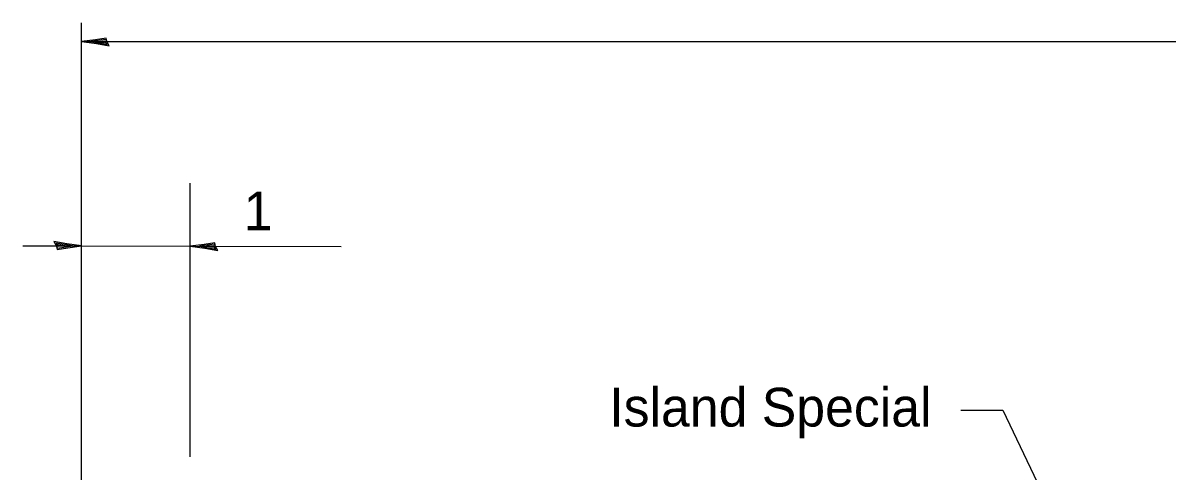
# Model space of a CAD drawing. Extents: x 0 to 2.83, y 0 to 1.83.
# Drawn here: x 1.8053 to 2.1502, y 1.5026 to 1.6378 of the extents above; entities that cross this region are included whole.
import ezdxf

# ---------------------------------------------------------------- set-up
doc = ezdxf.new("R2010")
doc.units = 0
doc.layers.add('RD_Pr_Roadway_Dimensions', color=7, linetype='Continuous')
doc.layers.add('RD_Pr_Roadway_Notes', color=7, linetype='Continuous')

msp = doc.modelspace()

# ---------------------------------------------------------------- linework, layer by layer
at = {"layer": 'RD_Pr_Roadway_Dimensions'}
for p, q in [((1.82303, 1.63212), (2.30269, 1.63212)), ((1.82303, 1.63212), (2.30269, 1.63212)), ((1.80532, 1.57056), (1.82303, 1.57052)), ((1.80532, 1.57056), (1.82303, 1.57052)), ((1.80946, 1.57055), (1.85576, 1.57045)), ((1.80946, 1.57055), (1.85576, 1.57045)), ((1.85576, 1.57045), (1.90127, 1.57035)), ((1.85576, 1.57045), (1.90127, 1.57035))]:
    msp.add_line(p, q, dxfattribs=at)
for points in [[(1.82303, 1.43431), (1.82303, 1.63776)], [(1.82303, 1.43431), (1.82303, 1.63776)], [(1.83068, 1.632), (1.83042, 1.63315), (1.82719, 1.63265), (1.82303, 1.63212), (1.82747, 1.63151), (1.83136, 1.63082), (1.83068, 1.632), (1.83034, 1.63276), (1.82582, 1.63211), (1.83076, 1.63124), (1.83003, 1.63221), (1.82796, 1.63208), (1.82995, 1.63178)], [(1.83068, 1.632), (1.83042, 1.63315), (1.82719, 1.63265), (1.82303, 1.63212), (1.82747, 1.63151), (1.83136, 1.63082), (1.83068, 1.632), (1.83034, 1.63276), (1.82582, 1.63211), (1.83076, 1.63124), (1.83003, 1.63221), (1.82796, 1.63208), (1.82995, 1.63178)], [(1.85576, 1.50694), (1.85576, 1.58948)], [(1.85576, 1.50694), (1.85576, 1.58948)], [(1.81538, 1.57064), (1.81563, 1.56949), (1.81887, 1.56999), (1.82303, 1.57052), (1.81859, 1.57113), (1.81469, 1.57182), (1.81538, 1.57064), (1.81572, 1.56988), (1.82023, 1.57053), (1.8153, 1.5714), (1.81603, 1.57043), (1.8181, 1.57056), (1.8161, 1.57086)], [(1.81538, 1.57064), (1.81563, 1.56949), (1.81887, 1.56999), (1.82303, 1.57052), (1.81859, 1.57113), (1.81469, 1.57182), (1.81538, 1.57064), (1.81572, 1.56988), (1.82023, 1.57053), (1.8153, 1.5714), (1.81603, 1.57043), (1.8181, 1.57056), (1.8161, 1.57086)], [(1.86341, 1.57034), (1.86315, 1.57148), (1.85992, 1.57099), (1.85576, 1.57045), (1.8602, 1.56984), (1.86409, 1.56916), (1.86341, 1.57034), (1.86307, 1.5711), (1.85855, 1.57045), (1.86349, 1.56958), (1.86276, 1.57055), (1.86069, 1.57042), (1.86268, 1.57012)], [(1.86341, 1.57034), (1.86315, 1.57148), (1.85992, 1.57099), (1.85576, 1.57045), (1.8602, 1.56984), (1.86409, 1.56916), (1.86341, 1.57034), (1.86307, 1.5711), (1.85855, 1.57045), (1.86349, 1.56958), (1.86276, 1.57055), (1.86069, 1.57042), (1.86268, 1.57012)]]:
    msp.add_lwpolyline(points, dxfattribs=at)
at = {"layer": 'RD_Pr_Roadway_Notes'}
for p, q in [((2.08799, 1.52105), (2.10065, 1.52105)), ((2.08799, 1.52105), (2.10065, 1.52105)), ((2.10065, 1.52105), (2.11502, 1.49091)), ((2.10065, 1.52105), (2.11502, 1.49091))]:
    msp.add_line(p, q, dxfattribs=at)

# ---------------------------------------------------------------- texts
at = {"layer": 'RD_Pr_Roadway_Dimensions'}
msp.add_text(' 1', height=0.011667, dxfattribs=at).set_placement((1.86751, 1.57525))
at = {"layer": 'RD_Pr_Roadway_Notes'}
msp.add_text('Island Special', height=0.0116667, dxfattribs=at).set_placement((1.98206, 1.51609))
msp.add_text('Island Special', height=0.0116667, dxfattribs=at).set_placement((1.98206, 1.51609))

doc.saveas('drawing.dxf')
